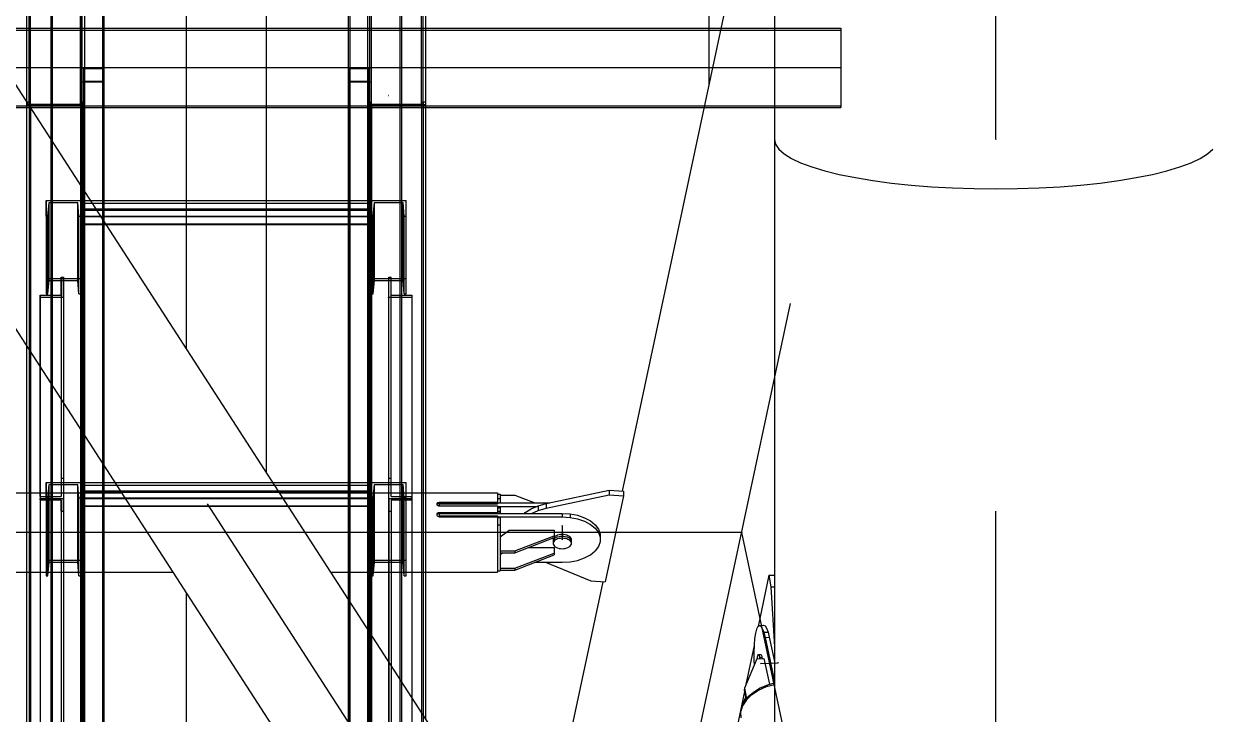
# Model space of a CAD drawing. Header units: millimetres. Extents: x 150209.93 to 150215.05, y 136675.65 to 136679.93.
# Drawn here: x 150213.5475 to 150213.6292, y 136676.3882 to 136676.4358 of the extents above; entities that cross this region are included whole.
import ezdxf

# ---------------------------------------------------------------- set-up
doc = ezdxf.new("R2010")
doc.units = ezdxf.units.MM
doc.header["$LTSCALE"] = 0.25
for name, pattern in [('CENTER', [50.8, 31.75, -6.35, 6.35, -6.35]), ('XKITLINE00', [0]), ('XKITLINE02', [4, 2, -2]), ('XKITLINE03', [6, 3, -1, 1, -1])]:
    doc.linetypes.add(name, pattern=pattern)

# ---------------------------------------------------------------- blocks, each defined once
blk = doc.blocks.new('çatıı')
at = {"color": 8, "linetype": 'CENTER'}
for p, q in [((23430, 3985.69), (23430, 5629.8)), ((23255, 3096.7), (23255, 4763.35)), ((23430, 3440.27), (22900, 4260.27)), ((23255, 3440.27), (23430, 4260.27)), ((23430, 2357.78), (23430, 3985.69)), ((23280.7, 3852.68), (23280.7, 3847.87)), ((23342.5, 3850.27), (22987.5, 3850.27)), ((23342.5, 3030.27), (23342.5, 3850.27)), ((23430, 3440.27), (23342.5, 3850.27)), ((23349.14, 3805.2), (23355.04, 3805.44))]:
    blk.add_line(p, q, dxfattribs=at)
at = {"color": 8, "linetype": 'XKITLINE00'}
for p, q in [((23353.8, 4214.81), (23353.8, 3985.69)), ((23331.2, 4168.57), (23331.2, 4004.3)), ((23151.2, 4166.29), (23151.2, 3913.66)), ((23178.8, 4166.29), (23178.8, 3870.96)), ((23353.8, 4110.19), (23301.38, 3864.57)), ((23046.31, 4075.94), (23322.07, 3649.3)), ((23007.76, 4051.51), (23283.51, 3624.87)), ((23353.8, 3985.69), (23354.16, 3984.02)), ((23353.8, 3985.69), (23354.16, 3984.02)), ((23353.8, 3985.69), (23353.8, 3643.92)), ((23354.16, 3984.02), (23355.26, 3982.37)), ((23354.16, 3984.02), (23355.26, 3982.37)), ((23355.26, 3982.37), (23357.08, 3980.75)), ((23357.08, 3980.75), (23359.6, 3979.17)), ((23359.6, 3979.17), (23362.79, 3977.66)), ((23497.2, 3977.66), (23500.39, 3979.17)), ((23500.39, 3979.17), (23502.91, 3980.75)), ((23502.91, 3980.75), (23504.73, 3982.37)), ((23362.79, 3977.66), (23366.64, 3976.23)), ((23366.64, 3976.23), (23371.09, 3974.89)), ((23371.09, 3974.89), (23376.11, 3973.65)), ((23483.88, 3973.65), (23488.9, 3974.89)), ((23488.9, 3974.89), (23493.35, 3976.23)), ((23493.35, 3976.23), (23497.2, 3977.66)), ((23376.11, 3973.65), (23381.65, 3972.53)), ((23381.65, 3972.53), (23387.66, 3971.53)), ((23387.66, 3971.53), (23394.07, 3970.68)), ((23394.07, 3970.68), (23400.83, 3969.96)), ((23459.16, 3969.96), (23465.92, 3970.68)), ((23465.92, 3970.68), (23472.33, 3971.53)), ((23472.33, 3971.53), (23478.34, 3972.53)), ((23478.34, 3972.53), (23483.88, 3973.65)), ((23400.83, 3969.96), (23407.88, 3969.4)), ((23407.88, 3969.4), (23415.13, 3968.99)), ((23415.13, 3968.99), (23422.53, 3968.75)), ((23422.53, 3968.75), (23430, 3968.67)), ((23430, 3968.67), (23437.46, 3968.75)), ((23437.46, 3968.75), (23444.86, 3968.99)), ((23444.86, 3968.99), (23452.12, 3969.4)), ((23452.12, 3969.4), (23459.16, 3969.96)), ((23275.18, 3860.25), (23296.86, 3864.92)), ((23296.86, 3864.92), (23301.82, 3864.54)), ((23296.86, 3864.92), (23296.86, 3863.31)), ((23301.82, 3864.54), (23301.82, 3862.93)), ((23071.59, 3863.92), (23129.01, 3863.92)), ((23183.35, 3863.92), (23258.4, 3863.92)), ((23237.59, 3860.28), (23237.55, 3860.09)), ((23237.71, 3860.46), (23237.59, 3860.28)), ((23237.71, 3860.46), (23237.9, 3860.59)), ((23237.87, 3860.21), (23237.9, 3860.23)), ((23237.9, 3860.59), (23238.14, 3860.67)), ((23237.9, 3860.23), (23238.14, 3860.3)), ((23238.14, 3860.67), (23238.4, 3860.7)), ((23238.14, 3860.3), (23238.4, 3860.33)), ((23238.4, 3860.7), (23258.4, 3860.7)), ((23238.4, 3860.7), (23238.4, 3860.36)), ((23238.4, 3860.36), (23258.4, 3860.36)), ((23238.4, 3860.36), (23238.4, 3859.47)), ((23258.4, 3863.92), (23258.4, 3860.51)), ((23258.4, 3863.48), (23259.4, 3863.48)), ((23258.4, 3861.98), (23259.4, 3861.98)), ((23258.4, 3860.51), (23276.41, 3860.51)), ((23258.4, 3860.51), (23258.4, 3860.15)), ((23259.4, 3863.48), (23259.4, 3863)), ((23259.4, 3863.18), (23264.4, 3863.18)), ((23259.4, 3863), (23259.4, 3860.51)), ((23264.4, 3863.18), (23271.32, 3860.51)), ((23272.48, 3859.49), (23275.18, 3860.25)), ((23275.18, 3858.65), (23296.86, 3863.31)), ((23275.18, 3860.25), (23275.18, 3858.65)), ((23301.82, 3862.93), (23295.49, 3833.27)), ((23296.86, 3863.31), (23301.82, 3862.93)), ((23237.55, 3860.09), (23237.59, 3859.9)), ((23237.59, 3856.71), (23237.55, 3856.48)), ((23237.55, 3856.48), (23237.59, 3856.25)), ((23237.71, 3860.1), (23237.59, 3859.92)), ((23237.59, 3859.9), (23237.71, 3859.72)), ((23237.71, 3856.92), (23237.59, 3856.71)), ((23237.71, 3856.56), (23237.59, 3856.35)), ((23237.59, 3856.25), (23237.71, 3856.05)), ((23237.71, 3860.1), (23237.87, 3860.21)), ((23237.71, 3859.72), (23237.9, 3859.58)), ((23237.71, 3856.92), (23237.9, 3857.08)), ((23237.71, 3856.56), (23237.9, 3856.72)), ((23237.9, 3859.58), (23238.14, 3859.5)), ((23237.9, 3857.08), (23238.14, 3857.19)), ((23237.9, 3856.72), (23238.14, 3856.83)), ((23238.14, 3859.5), (23238.4, 3859.47)), ((23238.14, 3857.19), (23238.4, 3857.22)), ((23238.14, 3857.19), (23238.14, 3856.83)), ((23238.14, 3856.83), (23238.4, 3856.86)), ((23238.4, 3860.15), (23258.4, 3860.15)), ((23238.4, 3859.47), (23258.4, 3859.47)), ((23238.4, 3857.22), (23238.4, 3856.91)), ((23238.4, 3857.22), (23258.4, 3857.22)), ((23238.4, 3856.91), (23280.7, 3856.91)), ((23238.4, 3856.91), (23238.4, 3855.74)), ((23258.4, 3859.47), (23258.4, 3858.44)), ((23258.4, 3859.31), (23272.05, 3859.31)), ((23258.4, 3859.28), (23259.4, 3859.28)), ((23258.4, 3858.75), (23259.4, 3858.75)), ((23258.4, 3858.44), (23258.4, 3856.91)), ((23258.4, 3857.63), (23259.4, 3857.63)), ((23258.4, 3857.03), (23259.4, 3857.03)), ((23258.4, 3857.03), (23258.4, 3856.91)), ((23259.4, 3859.28), (23259.4, 3858.2)), ((23259.4, 3858.2), (23259.4, 3856.91)), ((23267.69, 3856.91), (23267.99, 3857.18)), ((23267.99, 3857.18), (23270.06, 3858.46)), ((23270.06, 3858.46), (23272.48, 3859.49)), ((23270.18, 3856.91), (23272.48, 3857.89)), ((23272.48, 3859.49), (23272.48, 3857.89)), ((23272.48, 3857.89), (23275.18, 3858.65)), ((23280.7, 3856.91), (23283.43, 3856.74)), ((23280.7, 3856.91), (23280.7, 3855.7)), ((23283.43, 3856.74), (23286.03, 3856.23)), ((23283.43, 3856.74), (23283.43, 3855.53)), ((23286.03, 3856.23), (23288.4, 3855.41)), ((23237.71, 3856.05), (23237.9, 3855.89)), ((23237.9, 3855.89), (23238.14, 3855.8)), ((23238.14, 3855.8), (23238.4, 3855.74)), ((23238.4, 3856.07), (23258.4, 3856.07)), ((23238.4, 3855.74), (23258.4, 3855.74)), ((23258.4, 3856.07), (23258.4, 3855.74)), ((23258.4, 3855.74), (23258.4, 3836.63)), ((23258.4, 3855.7), (23280.7, 3855.7)), ((23258.4, 3855.49), (23259.4, 3855.49)), ((23258.4, 3852.9), (23259.4, 3852.9)), ((23259.4, 3855.49), (23259.4, 3850.2)), ((23280.7, 3855.7), (23283.43, 3855.53)), ((23283.43, 3855.53), (23286.03, 3855.03)), ((23286.03, 3855.03), (23288.4, 3854.21)), ((23288.4, 3855.41), (23290.44, 3854.31)), ((23288.4, 3854.21), (23290.44, 3853.11)), ((23290.44, 3854.31), (23292.05, 3852.99)), ((23290.44, 3853.11), (23292.05, 3851.79)), ((23292.05, 3852.99), (23293.16, 3851.49)), ((23259.4, 3848.76), (23262.4, 3851.16)), ((23259.4, 3850.2), (23259.4, 3843.96)), ((23262.4, 3851.16), (23277.9, 3851.16)), ((23264.4, 3843.95), (23277.9, 3849.16)), ((23264.4, 3843.35), (23277.9, 3848.56)), ((23277.65, 3848.19), (23277.6, 3847.87)), ((23277.79, 3848.5), (23277.65, 3848.19)), ((23277.8, 3848.52), (23277.79, 3848.5)), ((23278.02, 3848.16), (23277.79, 3847.86)), ((23278.02, 3848.16), (23277.79, 3847.86)), ((23277.9, 3851.16), (23277.9, 3848.56)), ((23278.02, 3848.8), (23277.9, 3848.65)), ((23278.02, 3848.8), (23278.33, 3849.06)), ((23278.02, 3848.16), (23278.33, 3848.42)), ((23278.02, 3848.16), (23278.33, 3848.42)), ((23278.33, 3849.06), (23278.71, 3849.29)), ((23278.33, 3848.42), (23278.71, 3848.65)), ((23278.33, 3848.42), (23278.71, 3848.65)), ((23278.33, 3847.78), (23278.71, 3848.01)), ((23278.71, 3849.29), (23279.15, 3849.48)), ((23278.71, 3848.65), (23279.15, 3848.83)), ((23278.71, 3848.65), (23279.15, 3848.83)), ((23278.71, 3848.01), (23279.15, 3848.19)), ((23279.15, 3849.48), (23279.64, 3849.61)), ((23279.15, 3848.83), (23279.64, 3848.97)), ((23279.15, 3848.83), (23279.64, 3848.97)), ((23279.15, 3848.19), (23279.64, 3848.33)), ((23279.64, 3849.61), (23280.16, 3849.7)), ((23279.64, 3848.97), (23280.16, 3849.05)), ((23279.64, 3848.97), (23280.16, 3849.05)), ((23279.64, 3848.33), (23280.16, 3848.41)), ((23280.16, 3849.7), (23280.7, 3849.72)), ((23280.16, 3849.05), (23280.7, 3849.08)), ((23280.16, 3849.05), (23280.7, 3849.08)), ((23280.16, 3848.41), (23280.7, 3848.44)), ((23280.7, 3849.72), (23281.24, 3849.7)), ((23280.7, 3849.72), (23280.7, 3849.08)), ((23280.7, 3849.08), (23281.24, 3849.05)), ((23280.7, 3849.08), (23280.7, 3848.44)), ((23280.7, 3849.08), (23281.24, 3849.05)), ((23280.7, 3848.44), (23281.24, 3848.41)), ((23281.24, 3849.7), (23281.76, 3849.61)), ((23281.24, 3849.05), (23281.76, 3848.97)), ((23281.24, 3849.05), (23281.76, 3848.97)), ((23281.24, 3848.41), (23281.76, 3848.33)), ((23281.76, 3849.61), (23282.25, 3849.48)), ((23281.76, 3848.97), (23282.25, 3848.83)), ((23281.76, 3848.97), (23282.25, 3848.83)), ((23281.76, 3848.33), (23282.25, 3848.19)), ((23282.25, 3849.48), (23282.7, 3849.29)), ((23282.25, 3848.83), (23282.7, 3848.65)), ((23282.25, 3848.83), (23282.7, 3848.65)), ((23282.25, 3848.19), (23282.7, 3848.01)), ((23282.7, 3849.29), (23283.08, 3849.06)), ((23282.7, 3848.65), (23283.08, 3848.42)), ((23282.7, 3848.65), (23283.08, 3848.42)), ((23282.7, 3848.01), (23283.08, 3847.78)), ((23283.08, 3849.06), (23283.39, 3848.8)), ((23283.08, 3848.42), (23283.39, 3848.16)), ((23283.08, 3848.42), (23283.39, 3848.16)), ((23283.39, 3848.8), (23283.62, 3848.5)), ((23283.39, 3848.16), (23283.62, 3847.86)), ((23283.39, 3848.16), (23283.62, 3847.86)), ((23283.62, 3848.5), (23283.76, 3848.19)), ((23283.76, 3848.19), (23283.8, 3847.87)), ((23292.05, 3851.79), (23293.16, 3850.29)), ((23293.16, 3851.49), (23293.73, 3849.89)), ((23293.16, 3850.29), (23293.73, 3848.69)), ((23293.73, 3849.89), (23293.73, 3847.05)), ((23259.4, 3843.96), (23259.4, 3843.95)), ((23259.4, 3843.95), (23264.4, 3843.95)), ((23259.4, 3843.95), (23259.4, 3843.92)), ((23259.4, 3843.92), (23259.4, 3837.39)), ((23264.4, 3843.95), (23264.4, 3843.35)), ((23269.15, 3845.18), (23277.9, 3845.18)), ((23277.6, 3847.87), (23277.6, 3847.23)), ((23277.65, 3847.55), (23277.6, 3847.23)), ((23277.65, 3847.55), (23277.6, 3847.23)), ((23277.6, 3847.23), (23277.6, 3846.59)), ((23277.65, 3846.91), (23277.6, 3846.59)), ((23277.6, 3846.59), (23277.65, 3846.27)), ((23277.79, 3847.86), (23277.65, 3847.55)), ((23277.79, 3847.86), (23277.65, 3847.55)), ((23277.79, 3847.22), (23277.65, 3846.91)), ((23277.65, 3846.27), (23277.79, 3845.95)), ((23278.02, 3847.51), (23277.79, 3847.22)), ((23277.79, 3845.95), (23278.02, 3845.66)), ((23277.9, 3845.18), (23277.9, 3842.58)), ((23278.02, 3847.51), (23278.33, 3847.78)), ((23278.02, 3845.66), (23278.33, 3845.4)), ((23278.33, 3845.4), (23278.71, 3845.17)), ((23278.71, 3845.17), (23279.15, 3844.98)), ((23279.15, 3844.98), (23279.64, 3844.85)), ((23279.64, 3844.85), (23280.16, 3844.76)), ((23280.16, 3844.76), (23280.7, 3844.73)), ((23280.7, 3844.73), (23281.24, 3844.76)), ((23281.24, 3844.76), (23281.76, 3844.85)), ((23281.76, 3844.85), (23282.25, 3844.98)), ((23282.25, 3844.98), (23282.7, 3845.17)), ((23282.7, 3845.17), (23283.08, 3845.4)), ((23283.08, 3847.78), (23283.39, 3847.51)), ((23283.08, 3845.4), (23283.39, 3845.66)), ((23283.39, 3847.51), (23283.62, 3847.22)), ((23283.62, 3845.95), (23283.39, 3845.66)), ((23283.62, 3847.86), (23283.76, 3847.55)), ((23283.62, 3847.86), (23283.76, 3847.55)), ((23283.62, 3847.22), (23283.76, 3846.91)), ((23283.76, 3846.27), (23283.62, 3845.95)), ((23283.76, 3847.55), (23283.8, 3847.23)), ((23283.76, 3847.55), (23283.8, 3847.23)), ((23283.76, 3846.91), (23283.8, 3846.59)), ((23283.8, 3846.59), (23283.76, 3846.27)), ((23283.8, 3847.87), (23283.8, 3847.23)), ((23283.8, 3847.23), (23283.8, 3846.59)), ((23290.44, 3842.63), (23292.05, 3843.95)), ((23293.16, 3845.45), (23292.05, 3843.95)), ((23293.73, 3847.05), (23293.16, 3845.45)), ((23259.4, 3842.77), (23260.12, 3843.35)), ((23259.4, 3843.35), (23264.4, 3843.35)), ((23264.4, 3837.97), (23277.9, 3843.18)), ((23264.4, 3837.37), (23277.9, 3842.58)), ((23271.32, 3840.04), (23280.7, 3840.04)), ((23274.91, 3840.04), (23290.53, 3833.65)), ((23280.7, 3840.04), (23283.43, 3840.21)), ((23283.43, 3840.21), (23286.03, 3840.71)), ((23286.03, 3840.71), (23288.4, 3841.53)), ((23288.4, 3841.53), (23290.44, 3842.63)), ((23071.59, 3836.63), (23146.64, 3836.63)), ((23200.98, 3836.63), (23258.4, 3836.63)), ((23258.4, 3837.06), (23259.4, 3837.06)), ((23259.4, 3837.97), (23264.4, 3837.97)), ((23259.4, 3837.39), (23259.4, 3837.37)), ((23259.4, 3837.37), (23259.4, 3837.13)), ((23259.4, 3837.37), (23264.4, 3837.37)), ((23259.4, 3837.13), (23259.4, 3837.06)), ((23264.4, 3837.97), (23264.4, 3837.37)), ((23294.71, 3833.33), (23271.97, 3726.8)), ((23290.53, 3833.65), (23295.49, 3833.27)), ((23351.86, 3835.58), (23348.16, 3817.99)), ((23351.86, 3835.58), (23353.8, 3835.66)), ((23351.86, 3835.58), (23352.57, 3831.56)), ((23151.2, 3829.59), (23151.2, 3468.39)), ((23352.57, 3831.56), (23353.8, 3831.61)), ((23352.57, 3831.56), (23353.8, 3810.93)), ((23347.27, 3815.62), (23346.97, 3813.75)), ((23347.64, 3817.04), (23347.27, 3815.62)), ((23348.08, 3817.94), (23347.64, 3817.04)), ((23348.08, 3817.94), (23348.57, 3818.28)), ((23348.57, 3818.28), (23350.04, 3818.34)), ((23348.57, 3818.28), (23349.08, 3818.05)), ((23349.08, 3818.05), (23349.6, 3817.26)), ((23349.6, 3817.26), (23350.09, 3815.94)), ((23350.04, 3818.34), (23350.56, 3818.11)), ((23350.09, 3815.94), (23351.57, 3816.01)), ((23350.09, 3815.94), (23350.55, 3814.16)), ((23350.56, 3818.11), (23351.07, 3817.32)), ((23351.07, 3817.32), (23351.57, 3816.01)), ((23351.57, 3816.01), (23352.02, 3814.22)), ((23346.77, 3811.39), (23343.93, 3797.91)), ((23346.77, 3811.5), (23346.68, 3808.98)), ((23346.97, 3813.75), (23346.77, 3811.5)), ((23350.55, 3814.16), (23352.02, 3814.22)), ((23350.55, 3814.16), (23353.8, 3798.94)), ((23352.02, 3814.22), (23353.8, 3805.9)), ((23346.68, 3808.98), (23346.69, 3806.29)), ((23347.88, 3807.42), (23347.83, 3807.02)), ((23347.94, 3807.76), (23347.88, 3807.42)), ((23348.02, 3808.01), (23347.94, 3807.76)), ((23348.11, 3808.18), (23348.02, 3808.01)), ((23348.11, 3808.18), (23348.2, 3808.26)), ((23348.2, 3808.26), (23348.99, 3808.29)), ((23348.2, 3808.26), (23348.3, 3808.24)), ((23348.3, 3808.24), (23348.4, 3808.13)), ((23348.4, 3808.13), (23348.51, 3807.93)), ((23348.51, 3807.93), (23348.6, 3807.64)), ((23348.6, 3807.64), (23348.69, 3807.28)), ((23348.69, 3807.28), (23349.48, 3807.32)), ((23348.69, 3807.28), (23348.77, 3806.86)), ((23348.99, 3808.29), (23349.09, 3808.27)), ((23349.09, 3808.27), (23349.19, 3808.16)), ((23349.19, 3808.16), (23349.29, 3807.96)), ((23349.29, 3807.96), (23349.39, 3807.68)), ((23349.39, 3807.68), (23349.48, 3807.32)), ((23349.48, 3807.32), (23349.55, 3806.89)), ((23347.71, 3806.82), (23343.43, 3796.72)), ((23346.69, 3806.29), (23346.77, 3804.59)), ((23347.71, 3806.82), (23350.17, 3806.92)), ((23347.83, 3807.02), (23347.81, 3806.82)), ((23350.17, 3806.92), (23352.07, 3798.03)), ((23343.43, 3795.52), (23338.55, 3772.34)), ((23343.43, 3796.72), (23343.32, 3796.04)), ((23343.32, 3796.04), (23344.01, 3792.8)), ((23343.43, 3796.72), (23344.21, 3793.08)), ((23344.76, 3793.79), (23346.54, 3795.37)), ((23345.99, 3794.46), (23348.34, 3796.03)), ((23346.54, 3795.37), (23348.69, 3796.71)), ((23348.34, 3796.03), (23351.06, 3797.25)), ((23348.69, 3796.71), (23351.12, 3797.77)), ((23351.06, 3797.25), (23353.8, 3798)), ((23351.12, 3797.77), (23353.74, 3798.49)), ((23351.12, 3797.77), (23351.23, 3797.29)), ((23353.74, 3798.49), (23353.8, 3798.21)), ((23343.87, 3793.45), (23342.36, 3789.88)), ((23343.43, 3792.04), (23342.6, 3790.2)), ((23344.11, 3792.63), (23342.81, 3790.61)), ((23344.2, 3793.05), (23343.43, 3792.04)), ((23344.11, 3792.63), (23345.99, 3794.46)), ((23344.21, 3793.08), (23344.2, 3793.05)), ((23344.76, 3793.79), (23344.21, 3793.06)), ((23344.21, 3793.08), (23344.22, 3793.08)), ((23342.81, 3790.61), (23342.15, 3788.52)), ((23342.15, 3788.52), (23342.16, 3786.46)), ((23342.36, 3789.88), (23342.25, 3789.2)), ((23342.25, 3789.2), (23342.3, 3788.98)), ((23342.36, 3789.88), (23342.45, 3789.46)), ((23342.6, 3790.2), (23342.53, 3789.7))]:
    blk.add_line(p, q, dxfattribs=at)
at = {"color": 116, "linetype": 'XKITLINE02', "true_color": 0x136734}
for p, q in [((23214.97, 4209.89), (23214.97, 4010.31)), ((23115, 4187.77), (23115, 4010.31)), ((23122.41, 4187.77), (23122.41, 3000.84)), ((23122.94, 4187.77), (23122.94, 3002.41)), ((23207.04, 4187.77), (23207.04, 3002.41)), ((23207.57, 4187.77), (23207.57, 3000.84)), ((23114.92, 3997.81), (23114.92, 4180.2)), ((23115.45, 3998.62), (23115.45, 4180.73)), ((23214.53, 3998.62), (23214.53, 4180.73)), ((23215.06, 3997.81), (23215.06, 4180.2)), ((23104.64, 4168.77), (23104.64, 3002.41)), ((23105.17, 4166.61), (23105.17, 3000.84)), ((23224.81, 4166.61), (23224.81, 3000.84)), ((23225.34, 4168.77), (23225.34, 3002.41)), ((23097.68, 3997.81), (23097.68, 4162.96)), ((23232.3, 3997.81), (23232.3, 4162.96)), ((23097.15, 3998.62), (23097.15, 4162.43)), ((23232.83, 3998.62), (23232.83, 4162.43)), ((23096.3, 4023.96), (23122.5, 4023.96)), ((23207.47, 4023.96), (23233.68, 4023.96)), ((23335.39, 4023.96), (23376.64, 4023.96)), ((23376.64, 4023.96), (23376.64, 3997.01)), ((22953.33, 4023.36), (23376.64, 4023.36)), ((23376.64, 4023.36), (23376.64, 3996.66)), ((23115, 4010.31), (23116.3, 4010.31)), ((23115.02, 4010.31), (23122.5, 4010.31)), ((23115.02, 4010.31), (23115.02, 2304.77)), ((23115.87, 4009.98), (23116.3, 4009.99)), ((23115.87, 4009.98), (23115.87, 2305.1)), ((23122.52, 4010.31), (23122.52, 2304.77)), ((23207.47, 4010.31), (23214.97, 4010.31)), ((23207.47, 4010.31), (23214.97, 4010.31)), ((23207.47, 4010.11), (23207.47, 2304.77)), ((23213.68, 4009.99), (23214.12, 4009.98)), ((23214.12, 4009.98), (23214.12, 2597.45)), ((23214.97, 4010.31), (23214.97, 2597.45)), ((23115.02, 4005.52), (23116.3, 4005.52)), ((23115.87, 4005.85), (23116.3, 4005.85)), ((23122.52, 4005.73), (23122.52, 2597.45)), ((23207.47, 4005.52), (23207.47, 2597.45)), ((23213.68, 4005.85), (23214.12, 4005.85)), ((23213.68, 4005.52), (23214.97, 4005.52)), ((22953.33, 3997.26), (23376.64, 3997.26)), ((23043.21, 3996.66), (23122.52, 3996.66)), ((23096.3, 3998.62), (23096.3, 2597.45)), ((23096.3, 3998.62), (23097.15, 3998.62)), ((23096.3, 3998.62), (23097.15, 3998.62)), ((23096.3, 3998.59), (23096.3, 3997.71)), ((23096.3, 3997.71), (23096.3, 3914.52)), ((23096.3, 3997.71), (23096.87, 3997.71)), ((23096.3, 3997.71), (23096.87, 3997.71)), ((23097.15, 3998.62), (23097.15, 2299.1)), ((23097.68, 3997.81), (23097.15, 3998.62)), ((23097.68, 3997.81), (23097.15, 3998.62)), ((23097.68, 3997.81), (23097.68, 2298.3)), ((23097.68, 3997.81), (23114.92, 3997.81)), ((23097.68, 3997.81), (23114.92, 3997.81)), ((23114.92, 3997.81), (23115.45, 3998.62)), ((23114.92, 3997.81), (23115.45, 3998.62)), ((23114.92, 3997.81), (23114.92, 2298.3)), ((23115.45, 3998.62), (23115.45, 2299.1)), ((23115.45, 3998.62), (23116.3, 3998.62)), ((23115.45, 3998.62), (23116.3, 3998.62)), ((23116.3, 3998.62), (23116.3, 3997.71)), ((23207.47, 3996.66), (23233.68, 3996.66)), ((23213.68, 3998.62), (23213.68, 2597.45)), ((23213.68, 3998.62), (23214.53, 3998.62)), ((23213.68, 3998.62), (23214.53, 3998.62)), ((23213.68, 3997.71), (23213.68, 3997.71)), ((23214.53, 3998.62), (23214.52, 2299.1)), ((23215.06, 3997.81), (23214.53, 3998.62)), ((23215.06, 3997.81), (23214.53, 3998.62)), ((23215.06, 3997.81), (23215.06, 2298.3)), ((23215.06, 3997.81), (23232.3, 3997.81)), ((23215.06, 3997.81), (23232.3, 3997.81)), ((23232.3, 3997.81), (23232.29, 2298.3)), ((23232.3, 3997.81), (23232.83, 3998.62)), ((23232.3, 3997.81), (23232.83, 3998.62)), ((23232.83, 3998.62), (23232.82, 2299.1)), ((23232.83, 3998.62), (23233.68, 3998.62)), ((23232.83, 3998.62), (23233.68, 3998.62)), ((23233.68, 3998.62), (23233.68, 3997.71)), ((23333.57, 3996.66), (23376.64, 3996.66)), ((23116.3, 3967.65), (23116.3, 2597.45)), ((23116.3, 3967.65), (23116.3, 3883.57)), ((23103, 3959.3), (23103, 3964.64)), ((23103, 3964.64), (23115, 3964.64)), ((23103, 3964.64), (23103, 3932.48)), ((23103.68, 3959.3), (23104.07, 3963.96)), ((23104.07, 3963.96), (23113.94, 3963.96)), ((23104.07, 3937.14), (23104.07, 3963.96)), ((23114.32, 3959.3), (23113.94, 3963.96)), ((23113.94, 3937.14), (23113.94, 3963.96)), ((23115, 3964.64), (23115, 3956.43)), ((23115, 3964.64), (23122.52, 3964.64)), ((23115, 3959.3), (23115, 3964.64)), ((23115, 3964.64), (23115, 3932.48)), ((23115, 3963.71), (23214.98, 3963.71)), ((23207.47, 3964.64), (23214.98, 3964.64)), ((23214.98, 3964.64), (23214.98, 3956.43)), ((23214.98, 3937.82), (23214.98, 3964.64)), ((23214.98, 3959.3), (23214.98, 3964.64)), ((23214.98, 3964.64), (23226.98, 3964.64)), ((23215.66, 3959.3), (23216.05, 3963.96)), ((23216.05, 3937.14), (23216.05, 3963.96)), ((23216.05, 3963.96), (23225.92, 3963.96)), ((23225.92, 3937.14), (23225.92, 3963.96)), ((23226.3, 3959.3), (23225.92, 3963.96)), ((23226.98, 3937.82), (23226.98, 3964.64)), ((23226.98, 3959.3), (23226.98, 3964.64)), ((23103, 3959.3), (23103.68, 3959.3)), ((23103.68, 3932.48), (23103.68, 3959.3)), ((23114.32, 3959.3), (23115, 3959.3)), ((23114.32, 3932.48), (23114.32, 3959.3)), ((23115, 3961.77), (23122.52, 3961.77)), ((23115, 3961.34), (23214.98, 3961.34)), ((23115, 3959.3), (23214.98, 3959.3)), ((23115, 3959.14), (23214.98, 3959.14)), ((23207.47, 3961.77), (23214.98, 3961.77)), ((23214.98, 3932.48), (23214.98, 3959.3)), ((23214.98, 3959.3), (23215.66, 3959.3)), ((23215.66, 3932.48), (23215.66, 3959.3)), ((23226.3, 3932.48), (23226.3, 3959.3)), ((23226.3, 3959.3), (23226.98, 3959.3)), ((23226.98, 3932.48), (23226.98, 3959.3)), ((23115, 3956.59), (23214.98, 3956.59)), ((23115, 3956.43), (23123.56, 3956.43)), ((23122.52, 3958.02), (23122.52, 3873.95)), ((23207.47, 3956.43), (23214.98, 3956.43)), ((23108.2, 3938.3), (23109, 3938.3)), ((23108.2, 3932.03), (23108.2, 3938.3)), ((23108.2, 3938.3), (23108.2, 3862.7)), ((23109, 3931.33), (23109, 3938.3)), ((23109, 3938.3), (23109, 3862.01)), ((23220.98, 3868.97), (23220.98, 3938.3)), ((23220.98, 3931.33), (23220.98, 3938.3)), ((23220.98, 3938.3), (23221.78, 3938.3)), ((23221.78, 3868.97), (23221.78, 3938.3)), ((23221.78, 3932.03), (23221.78, 3938.3)), ((23103, 3937.82), (23115, 3937.82)), ((23103.68, 3932.48), (23104.07, 3937.14)), ((23104.07, 3937.14), (23113.94, 3937.14)), ((23114.32, 3932.48), (23113.94, 3937.14)), ((23214.98, 3932.48), (23214.98, 3937.82)), ((23214.98, 3937.82), (23226.98, 3937.82)), ((23215.66, 3932.48), (23216.05, 3937.14)), ((23216.05, 3937.14), (23225.92, 3937.14)), ((23226.3, 3932.48), (23225.92, 3937.14)), ((23226.98, 3932.48), (23226.98, 3937.82)), ((23101, 3932.03), (23108.2, 3932.03)), ((23101, 3932.03), (23101, 3862.01)), ((23101, 3862.7), (23101, 3932.03)), ((23101, 3931.33), (23109, 3931.33)), ((23103, 3932.48), (23103.68, 3932.48)), ((23114.32, 3932.48), (23115, 3932.48)), ((23214.98, 3932.48), (23215.66, 3932.48)), ((23220.98, 3862.01), (23220.98, 3931.33)), ((23220.98, 3931.33), (23228.98, 3931.33)), ((23221.78, 3862.7), (23221.78, 3932.03)), ((23221.78, 3932.03), (23228.98, 3932.03)), ((23226.3, 3932.48), (23226.98, 3932.48)), ((23228.98, 3932.03), (23228.98, 3862.01)), ((23108.2, 3868.97), (23109, 3868.97)), ((23220.98, 3862.01), (23220.98, 3868.97)), ((23220.98, 3868.97), (23221.78, 3868.97)), ((23221.78, 3862.7), (23221.78, 3868.97)), ((23103, 3862.21), (23103, 3867.55)), ((23103, 3867.55), (23115, 3867.55)), ((23103, 3867.55), (23103, 3835.39)), ((23103.68, 3862.21), (23104.07, 3866.87)), ((23104.07, 3866.87), (23113.94, 3866.87)), ((23104.07, 3840.05), (23104.07, 3866.87)), ((23114.32, 3862.21), (23113.94, 3866.87)), ((23113.94, 3840.05), (23113.94, 3866.87)), ((23115, 3867.55), (23115, 3859.34)), ((23115, 3867.55), (23122.52, 3867.55)), ((23115, 3862.21), (23115, 3867.55)), ((23115, 3867.55), (23115, 3835.39)), ((23115, 3866.61), (23214.98, 3866.61)), ((23115, 3864.68), (23122.52, 3864.68)), ((23126.66, 3867.55), (23181, 3867.55)), ((23128.52, 3864.68), (23182.86, 3864.68)), ((23207.47, 3867.55), (23214.98, 3867.55)), ((23207.47, 3864.68), (23214.98, 3864.68)), ((23214.98, 3867.55), (23214.98, 3859.34)), ((23214.98, 3840.73), (23214.98, 3867.55)), ((23214.98, 3862.21), (23214.98, 3867.55)), ((23214.98, 3867.55), (23226.98, 3867.55)), ((23215.66, 3862.21), (23216.05, 3866.87)), ((23216.05, 3840.05), (23216.05, 3866.87)), ((23216.05, 3866.87), (23225.92, 3866.87)), ((23225.92, 3840.05), (23225.92, 3866.87)), ((23226.3, 3862.21), (23225.92, 3866.87)), ((23226.98, 3840.73), (23226.98, 3867.55)), ((23226.98, 3862.21), (23226.98, 3867.55)), ((23101, 3862.7), (23108.2, 3862.7)), ((23101, 3862.01), (23109, 3862.01)), ((23101, 3861.57), (23101, 3862.01)), ((23101, 3862.01), (23109, 3862.01)), ((23101, 3862.01), (23101, 3742.36)), ((23101, 3861.57), (23108.2, 3861.57)), ((23103, 3862.21), (23103.68, 3862.21)), ((23103.68, 3835.39), (23103.68, 3862.21)), ((23108.2, 3857.69), (23108.2, 3861.57)), ((23108.2, 3861.57), (23108.2, 3738.47)), ((23109, 3857.69), (23109, 3862.01)), ((23109, 3862.01), (23109, 3738.47)), ((23114.32, 3862.21), (23115, 3862.21)), ((23114.32, 3835.39), (23114.32, 3862.21)), ((23115, 3864.25), (23214.98, 3864.25)), ((23115, 3862.21), (23214.98, 3862.21)), ((23115, 3862.05), (23214.98, 3862.05)), ((23214.98, 3835.39), (23214.98, 3862.21)), ((23214.98, 3862.21), (23215.66, 3862.21)), ((23215.66, 3835.39), (23215.66, 3862.21)), ((23220.98, 3862.01), (23228.98, 3862.01)), ((23220.98, 3862.01), (23220.98, 3738.47)), ((23220.98, 3862.01), (23228.98, 3862.01)), ((23221.78, 3862.7), (23228.98, 3862.7)), ((23221.78, 3861.57), (23221.78, 3738.47)), ((23221.78, 3861.57), (23228.98, 3861.57)), ((23226.3, 3835.39), (23226.3, 3862.21)), ((23226.3, 3862.21), (23226.98, 3862.21)), ((23226.98, 3835.39), (23226.98, 3862.21)), ((23228.98, 3862.01), (23228.98, 3862.7)), ((23228.98, 3862.01), (23228.98, 3742.36)), ((23108.2, 3857.69), (23109, 3857.69)), ((23115, 3859.5), (23214.98, 3859.5)), ((23115, 3859.34), (23122.52, 3859.34)), ((23131.97, 3859.34), (23186.31, 3859.34)), ((23207.47, 3859.34), (23214.98, 3859.34)), ((23220.98, 3857.69), (23221.78, 3857.69)), ((23103, 3840.73), (23115, 3840.73)), ((23103.68, 3835.39), (23104.07, 3840.05)), ((23104.07, 3840.05), (23113.94, 3840.05)), ((23114.32, 3835.39), (23113.94, 3840.05)), ((23214.98, 3835.39), (23214.98, 3840.73)), ((23214.98, 3840.73), (23226.98, 3840.73)), ((23215.66, 3835.39), (23216.05, 3840.05)), ((23216.05, 3840.05), (23225.92, 3840.05)), ((23226.3, 3835.39), (23225.92, 3840.05)), ((23226.98, 3835.39), (23226.98, 3840.73)), ((23103, 3835.39), (23103.68, 3835.39)), ((23114.32, 3835.39), (23115, 3835.39)), ((23214.98, 3835.39), (23215.66, 3835.39)), ((23226.3, 3835.39), (23226.98, 3835.39)), ((23207.47, 3826.6), (23207.47, 3742.52)), ((23213.68, 3816.99), (23213.68, 3732.91))]:
    blk.add_line(p, q, dxfattribs=at)
at = {"color": 7, "linetype": 'XKITLINE00'}
for p, q in [((23116.3, 4181.58), (23116.3, 3997.71)), ((23213.68, 4181.58), (23213.68, 3997.71)), ((23096.3, 4161.58), (23096.3, 3998.59)), ((23233.68, 4161.58), (23233.68, 3997.71)), ((23079.9, 4023.96), (23096.3, 4023.96)), ((23122.5, 4023.96), (23207.47, 4023.96)), ((23233.68, 4023.96), (23335.39, 4023.96)), ((23116.3, 4010.31), (23122.5, 4010.31)), ((23116.3, 4009.99), (23122.52, 4010.11)), ((23122.5, 4010.31), (23122.52, 4010.31)), ((23122.52, 4010.31), (23122.52, 4005.73)), ((23207.47, 4010.31), (23207.47, 3826.6)), ((23207.47, 4010.31), (23213.68, 4010.31)), ((23207.47, 4010.11), (23213.68, 4009.99)), ((23116.3, 4005.85), (23122.52, 4005.73)), ((23116.3, 4005.52), (23122.52, 4005.52)), ((23122.52, 4005.73), (23122.52, 3958.02)), ((23207.47, 4005.73), (23213.68, 4005.85)), ((23207.47, 4005.52), (23213.68, 4005.52)), ((23096.87, 3997.71), (23116.3, 3997.71)), ((23096.87, 3997.71), (23116.3, 3997.71)), ((23116.3, 3997.71), (23116.3, 3967.65)), ((23122.52, 3996.66), (23207.47, 3996.66)), ((23213.68, 3997.71), (23213.68, 3816.99)), ((23213.68, 3997.71), (23233.68, 3997.71)), ((23213.68, 3997.71), (23233.68, 3997.71)), ((23233.68, 3997.71), (23233.68, 3786.04)), ((23233.68, 3996.66), (23333.57, 3996.66)), ((23122.52, 3964.64), (23207.47, 3964.64)), ((23122.52, 3961.77), (23207.47, 3961.77)), ((23123.56, 3956.43), (23207.47, 3956.43)), ((23096.3, 3914.52), (23096.3, 3463.1)), ((23116.3, 3883.57), (23116.3, 3463.1)), ((23122.52, 3873.95), (23122.52, 3463.1)), ((23122.52, 3867.55), (23126.66, 3867.55)), ((23122.52, 3864.68), (23128.52, 3864.68)), ((23181, 3867.55), (23207.47, 3867.55)), ((23182.86, 3864.68), (23207.47, 3864.68)), ((23122.52, 3859.34), (23131.97, 3859.34)), ((23186.31, 3859.34), (23207.47, 3859.34))]:
    blk.add_line(p, q, dxfattribs=at)
at = {"color": 1, "linetype": 'XKITLINE03'}
for p, q in [((23376.64, 4010.31), (22953.33, 4010.31)), ((23115.02, 4010.31), (23115.02, 2309.56)), ((23214.97, 2309.56), (23214.97, 4010.31)), ((23220.97, 2292.58), (23220.98, 4000.82)), ((23115, 3964.64), (23115, 3937.82)), ((23214.98, 3937.82), (23214.98, 3964.64)), ((23115, 3961.77), (23214.98, 3961.77)), ((23109, 3931.33), (23109, 3862.01)), ((23220.98, 3862.01), (23220.98, 3931.33)), ((23115, 3867.55), (23115, 3840.73)), ((23115, 3864.68), (23214.98, 3864.68)), ((23214.98, 3840.73), (23214.98, 3867.55)), ((23109, 3862.01), (23109, 3742.79)), ((23220.98, 3742.79), (23220.98, 3862.01))]:
    blk.add_line(p, q, dxfattribs=at)
at = {"color": 1, "linetype": 'XKITLINE00'}
for centre in [(23115, 4010.31), (23115.02, 4010.31), (23214.97, 4010.31), (23214.97, 4010.31), (23376.64, 4010.31), (23220.98, 4000.82), (23115, 3964.64), (23214.98, 3964.64), (23115, 3961.77), (23214.98, 3961.77), (23115, 3937.82), (23214.98, 3937.82), (23109, 3931.33), (23220.98, 3931.33), (23115, 3867.55), (23115, 3864.68), (23214.98, 3867.55), (23214.98, 3864.68), (23109, 3862.01), (23109, 3862.01), (23220.98, 3862.01), (23220.98, 3862.01), (23115, 3840.73), (23214.98, 3840.73)]:
    blk.add_circle(centre, 0.05, dxfattribs=at)
at = {"color": 8, "linetype": 'XKITLINE00'}
for centre in [(23430, 3985.69), (23430, 3985.69), (23280.7, 3852.68), (23342.5, 3850.27), (23342.5, 3850.27), (23342.5, 3850.27), (23280.7, 3847.87), (23349.14, 3805.2), (23355.04, 3805.44)]:
    blk.add_circle(centre, 0.05, dxfattribs=at)

msp = doc.modelspace()

# ---------------------------------------------------------------- block references
at = {"xscale": 0.0002000170049888334, "yscale": 0.0002000170049888334, "zscale": 0.0002000170049888334}
msp.add_blockref('çatıı', (150208.928067, 136675.630592), dxfattribs=at)

doc.saveas('drawing.dxf')
